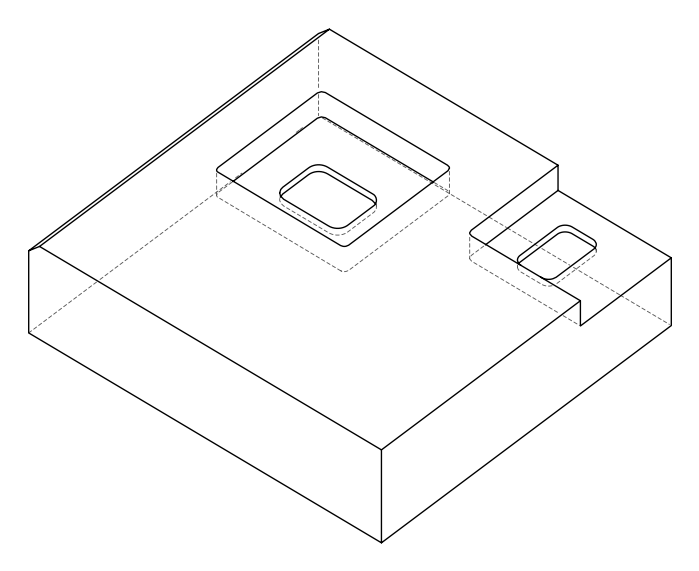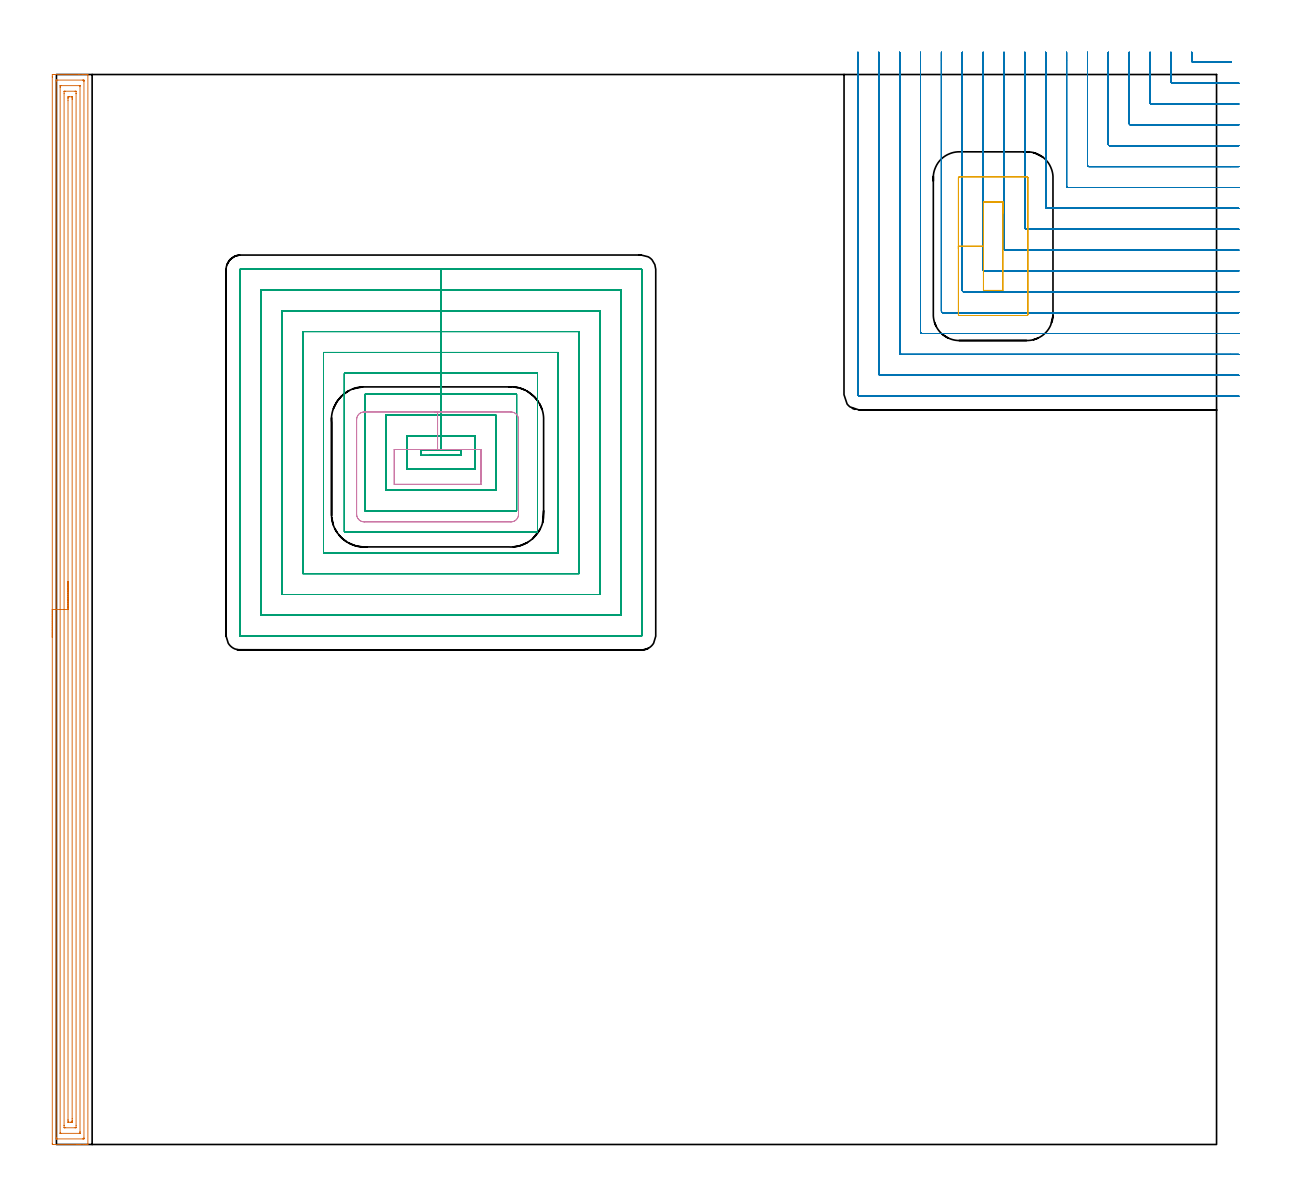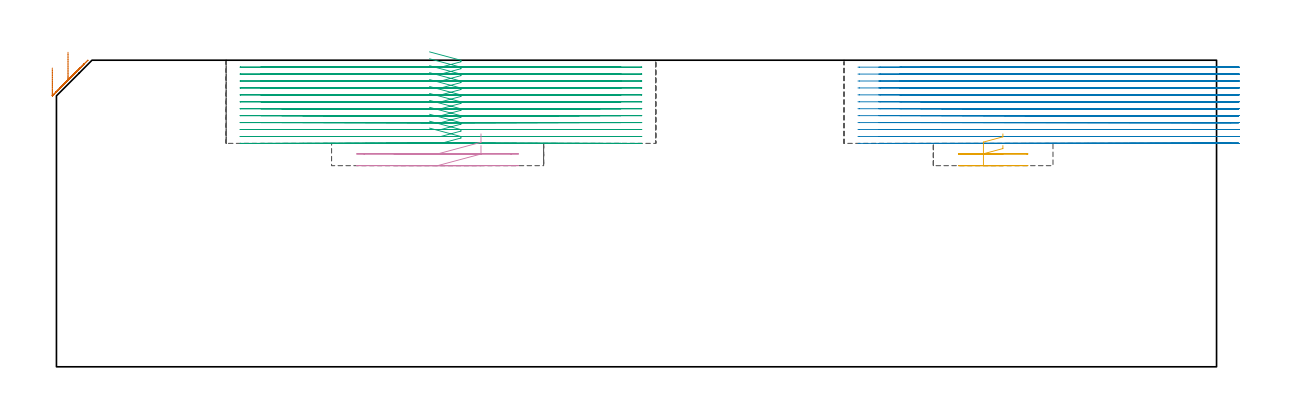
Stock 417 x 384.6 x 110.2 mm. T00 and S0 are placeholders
(PLAN: 5 operations, 2 tool changes, 152 min)
(1 AREA_MILL | FG_CHAMFER_SURFACE | UGT0205_001 | 15.63 min | 31495 mm3)
(2 MILL_CORNER_NOTCH_RECTANGULAR | CORNER_NOTCH_RECTANGULAR | NXT0201_013 | Follow Part, ap 2.5, ae 75% | 62.76 min | 482683 mm3)
(3 MILL_RECTANGULAR_POCKET | POCKET_RECTANGULAR_STRAIGHT | NXT0201_013 | Follow Part, ap 2.5, ae 75% | 71.02 min | 654978 mm3)
(4 MILL_RECTANGULAR_POCKET_1 | POCKET_RECTANGULAR_STRAIGHT_1 | UGT0201_100 | Follow Part, ap 4.5, ae 75% | 1.4 min | 34099 mm3)
(5 MILL_RECTANGULAR_POCKET_2 | POCKET_RECTANGULAR_STRAIGHT_2 | UGT0201_100 | Follow Part, ap 4.5, ae 75% | 1.18 min | 22684 mm3)
(TOOL UGT0205_001 | Chamfer Mill 20 x 3 x 45 deg. | D20 FL50 Z2)
(TOOL NXT0201_013 | ENDMILL 10mm | D10 FL30 Z4)
(TOOL UGT0201_100 | End Mill 18 mm | D18 FL22 Z2)
(OP 1 AREA_MILL)
G17 G21 G94 G90
T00 M6
G54
G17 G0 G90 X-1.5 Y182.3 S1061 M3
G43 Z120.2 H0
Z107.4
G94 G1 Y182.338 Z106.528 F250.
Y182.452 Z105.663
Y182.641 Z104.812
Y182.903 Z103.98
Y183.237 Z103.174
Y183.64 Z102.4
Y184.108 Z101.664
Y184.639 Z100.972
Y185.229 Z100.329
Y185.872 Z99.74
Y186.564 Z99.208
Y187.3 Z98.74
Y188.074 Z98.337
Y188.88 Z98.003
Y189.712 Z97.741
Y190.563 Z97.552
Y191.428 Z97.438
Y192.3 Z97.4
Y383.687
X-1.499 Y383.978 Z97.401
X-1.494 Y384.574 Z97.404
X-1.492 Y384.593 Z97.406
X-0.899 Y384.6 Z97.998
X8.022 Z106.917
X9.458 Z108.354
X9.807 Z108.702
X10.505 Z109.404
X10.83 Z109.729
X11.242 Y384.593 Z110.133
X11.297 Y384.59 Z110.188
X11.3 Y384.425 Z110.2
Y0.175
X11.297 Y0.01 Z110.188
X11.242 Y0.007 Z110.133
X10.83 Y0. Z109.729
X10.504 Z109.404
X9.807 Z108.702
X8.566 Z107.463
X8.022 Z106.917
X7.402 Z106.297
X-1.171 Z97.727
X-1.492 Y0.01 Z97.406
X-1.499 Y0.329 Z97.399
Y0.343
X-1.5 Y192.3 Z97.4
X-0.086 Z98.814
Y382.27
X-0.085 Y382.349 Z98.815
X-0.08 Y382.507 Z98.82
X-0.076 Y382.591 Z98.824
X-0.057 Y382.594 Z98.843
X-0.007 Y382.597 Z98.893
X0.477 Y382.6 Z99.377
X9.399 Z108.299
X9.807 Y382.597 Z108.707
X9.864 Y382.594 Z108.764
X9.876 Y382.591 Z108.776
X9.88 Y382.533 Z108.78
X9.884 Y382.428 Z108.784
X9.885 Y382.27 Z108.785
X9.886 Y382.191 Z108.786
Y2.33
X9.885 Y2.251 Z108.785
X9.88 Y2.093 Z108.78
X9.876 Y2.009 Z108.776
X9.857 Y2.006 Z108.757
X9.807 Y2.003 Z108.707
X9.322 Y2. Z108.222
X0.401 Z99.301
X-0.007 Y2.003 Z98.893
X-0.064 Y2.006 Z98.836
X-0.076 Y2.009 Z98.824
X-0.08 Y2.066 Z98.82
X-0.084 Y2.171 Z98.816
X-0.086 Y2.488 Z98.814
Y192.3
X1.328 Z100.228
X1.329 Y379.96 Z100.229
Y380.404
X1.331 Y380.516 Z100.231
X1.334 Y380.571 Z100.234
X1.336 Y380.59 Z100.236
X1.386 Y380.593 Z100.286
X1.583 Y380.599 Z100.483
X8.218 Z107.118
X8.349 Y380.596 Z107.249
X8.452 Y380.59 Z107.352
X8.466 Y380.585 Z107.366
X8.468 Y380.578 Z107.368
X8.47 Y380.554 Z107.37
X8.471 Y380.404 Z107.371
Y4.64
X8.47 Y4.196 Z107.37
X8.469 Y4.084 Z107.369
X8.466 Y4.029 Z107.366
X8.464 Y4.01 Z107.364
X8.413 Y4.007 Z107.313
X8.217 Y4.001 Z107.117
X1.582 Z100.482
X1.451 Y4.004 Z100.351
X1.348 Y4.01 Z100.248
X1.334 Y4.014 Z100.234
X1.332 Y4.021 Z100.232
X1.33 Y4.046 Z100.23
X1.329 Y4.196 Z100.229
X1.328 Y192.3 Z100.228
X2.743 Z101.643
Y377.723
X2.747 Y378.539 Z101.647
X2.75 Y378.589 Z101.65
X2.796 Y378.593 Z101.696
X2.905 Y378.597 Z101.805
X3.124 Y378.599 Z102.024
X6.683 Z105.583
X6.897 Y378.597 Z105.797
X7.004 Y378.593 Z105.904
X7.05 Y378.59 Z105.95
X7.052 Y378.552 Z105.952
X7.057 Y377.797 Z105.957
Y377.723
Y6.877
X7.053 Y6.061 Z105.953
X7.05 Y6.011 Z105.95
X7.004 Y6.007 Z105.904
X6.895 Y6.003 Z105.795
X6.676 Y6.001 Z105.576
X3.117 Z102.017
X2.903 Y6.003 Z101.803
X2.796 Y6.007 Z101.696
X2.75 Y6.01 Z101.65
X2.748 Y6.048 Z101.648
X2.743 Y6.803 Z101.643
Y6.877
Y192.3
X4.157 Z103.057
Y375.34
X4.158 Y375.936 Z103.058
X4.16 Y376.231 Z103.06
X4.164 Y376.53 Z103.064
X4.17 Y376.591 Z103.07
X4.206 Y376.593 Z103.106
X4.288 Y376.597 Z103.188
X4.454 Y376.599 Z103.354
X4.683 Y376.6 Z103.583
X5.346 Y376.598 Z104.246
X5.579 Y376.596 Z104.479
X5.629 Y376.59 Z104.529
X5.636 Y376.576 Z104.536
X5.639 Y376.536 Z104.539
X5.642 Y375.936 Z104.542
X5.643 Y375.639 Z104.543
Y9.26
X5.642 Y8.664 Z104.542
X5.64 Y8.369 Z104.54
X5.636 Y8.07 Z104.536
X5.63 Y8.009 Z104.53
X5.594 Y8.007 Z104.494
X5.512 Y8.003 Z104.412
X5.346 Y8.001 Z104.246
X5.117 Y8. Z104.017
X4.454 Y8.002 Z103.354
X4.221 Y8.004 Z103.121
X4.171 Y8.01 Z103.071
X4.164 Y8.024 Z103.064
X4.161 Y8.064 Z103.061
X4.158 Y8.664 Z103.058
X4.157 Y8.961 Z103.057
Y192.3
Y193.171 Z103.095
Y194.036 Z103.209
Y194.888 Z103.398
Y195.72 Z103.66
Y196.526 Z103.994
Y197.3 Z104.397
Y198.036 Z104.865
Y198.728 Z105.396
Y199.371 Z105.986
Y199.96 Z106.629
Y200.491 Z107.321
Y200.96 Z108.057
Y201.363 Z108.831
Y201.697 Z109.637
Y201.959 Z110.469
Y202.148 Z111.32
Y202.262 Z112.185
Y202.3 Z113.057
G0 Z120.2
M5
M2
(OP 2 MILL_CORNER_NOTCH_RECTANGULAR)
G17 G21 G94 G90
T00 M6
G54
G17 G0 G90 X408.1 Y392.6 S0 M3
G43 Z120.2 H0
Z107.708
G94 G1 Y389.6 F250.
Y389.492 F500.
G3 X408.592 Y389. R0.5
G1 X419.375
X422.375 F250.
G0 Z120.2
X400.6 Y392.6
Z107.708
G1 Y389.6
Y381.993 F500.
G3 X401.093 Y381.5 R0.5
G1 X422.
X425. F250.
G0 Z120.2
X393.1 Y392.6
Z107.708
G1 Y389.6
Y374.493 F500.
G3 X393.593 Y374. R0.5
G1 X422.
X425. F250.
G0 Z120.2
X385.6 Y392.6
Z107.708
G1 Y389.6
Y366.993 F500.
G3 X386.093 Y366.5 R0.5
G1 X422.
X425. F250.
G0 Z120.2
X378.1 Y392.6
Z107.708
G1 Y389.6
Y359.494 F500.
G3 X378.594 Y359. R0.5
G1 X422.
X425. F250.
G0 Z120.2
X370.6 Y392.6
Z107.708
G1 Y389.6
Y351.994 F500.
G3 X371.094 Y351.5 R0.5
G1 X422.
X425. F250.
G0 Z120.2
X363.1 Y392.6
Z107.708
G1 Y389.6
Y344.494 F500.
G3 X363.594 Y344. R0.5
G1 X422.
X425. F250.
G0 Z120.2
X355.6 Y392.6
Z107.708
G1 Y389.6
Y336.995 F500.
G3 X356.095 Y336.5 R0.5
G1 X422.
X425. F250.
G0 Z120.2
X348.1 Y392.6
Z107.708
G1 Y389.6
Y329.495 F500.
G3 X348.595 Y329. R0.5
G1 X422.
X425. F250.
G0 Z120.2
X340.6 Y392.6
Z107.708
G1 Y389.6
Y321.995 F500.
G3 X341.095 Y321.5 R0.5
G1 X422.
X425. F250.
G0 Z120.2
X333.1 Y392.6
Z107.708
G1 Y389.6
Y314.495 F500.
G3 X333.595 Y314. R0.5
G1 X422.
X425. F250.
G0 Z120.2
X325.6 Y392.6
Z107.708
G1 Y389.6
Y306.996 F500.
G3 X326.096 Y306.5 R0.5
G1 X422.
X425. F250.
G0 Z120.2
X318.1 Y392.6
Z107.708
G1 Y389.6
Y299.496 F500.
G3 X318.596 Y299. R0.5
G1 X422.
X425. F250.
G0 Z120.2
X310.6 Y392.6
Z107.708
G1 Y389.6
Y291.996 F500.
G3 X311.096 Y291.5 R0.5
G1 X422.
X425. F250.
G0 Z120.2
X303.1 Y392.6
Z107.708
G1 Y389.6
Y284.496 F500.
G3 X303.596 Y284. R0.5
G1 X422.
X425. F250.
G0 Z120.2
X295.6 Y392.6
Z107.708
G1 Y389.6
Y276.997 F500.
G3 X296.097 Y276.5 R0.5
G1 X422.
X425. F250.
G0 Z120.2
X288.1 Y392.6
Z107.708
G1 Y389.6
Y269.5 F500.
G3 X288.6 Y269. R0.5
G1 X422.
X425. F250.
G0 Z120.2
X408.1 Y392.6
Z105.217
G1 Y389.6
Y389.492 F500.
G3 X408.592 Y389. R0.5
G1 X419.375
X422.375 F250.
G0 Z120.2
X400.6 Y392.6
Z105.217
G1 Y389.6
Y381.993 F500.
G3 X401.093 Y381.5 R0.5
G1 X422.
X425. F250.
G0 Z120.2
X393.1 Y392.6
Z105.217
G1 Y389.6
Y374.493 F500.
G3 X393.593 Y374. R0.5
G1 X422.
X425. F250.
G0 Z120.2
X385.6 Y392.6
Z105.217
G1 Y389.6
Y366.993 F500.
G3 X386.093 Y366.5 R0.5
G1 X422.
X425. F250.
G0 Z120.2
X378.1 Y392.6
Z105.217
G1 Y389.6
Y359.494 F500.
G3 X378.594 Y359. R0.5
G1 X422.
X425. F250.
G0 Z120.2
X370.6 Y392.6
Z105.217
G1 Y389.6
Y351.994 F500.
G3 X371.094 Y351.5 R0.5
G1 X422.
X425. F250.
G0 Z120.2
X363.1 Y392.6
Z105.217
G1 Y389.6
Y344.494 F500.
G3 X363.594 Y344. R0.5
G1 X422.
X425. F250.
G0 Z120.2
X355.6 Y392.6
Z105.217
G1 Y389.6
Y336.995 F500.
G3 X356.095 Y336.5 R0.5
G1 X422.
X425. F250.
G0 Z120.2
X348.1 Y392.6
Z105.217
G1 Y389.6
Y329.495 F500.
G3 X348.595 Y329. R0.5
G1 X422.
X425. F250.
G0 Z120.2
X340.6 Y392.6
Z105.217
G1 Y389.6
Y321.995 F500.
G3 X341.095 Y321.5 R0.5
G1 X422.
X425. F250.
G0 Z120.2
X333.1 Y392.6
Z105.217
G1 Y389.6
Y314.495 F500.
G3 X333.595 Y314. R0.5
G1 X422.
X425. F250.
G0 Z120.2
X325.6 Y392.6
Z105.217
G1 Y389.6
Y306.996 F500.
G3 X326.096 Y306.5 R0.5
G1 X422.
X425. F250.
G0 Z120.2
X318.1 Y392.6
Z105.217
G1 Y389.6
Y299.496 F500.
G3 X318.596 Y299. R0.5
G1 X422.
X425. F250.
G0 Z120.2
X310.6 Y392.6
Z105.217
G1 Y389.6
Y291.996 F500.
G3 X311.096 Y291.5 R0.5
G1 X422.
X425. F250.
G0 Z120.2
X303.1 Y392.6
Z105.217
G1 Y389.6
Y284.496 F500.
G3 X303.596 Y284. R0.5
G1 X422.
X425. F250.
G0 Z120.2
X295.6 Y392.6
Z105.217
G1 Y389.6
Y276.997 F500.
G3 X296.097 Y276.5 R0.5
G1 X422.
X425. F250.
G0 Z120.2
X288.1 Y392.6
Z105.217
G1 Y389.6
Y269.5 F500.
G3 X288.6 Y269. R0.5
G1 X422.
X425. F250.
G0 Z120.2
X408.1 Y392.6
Z102.725
G1 Y389.6
Y389.492 F500.
G3 X408.592 Y389. R0.5
G1 X419.375
X422.375 F250.
G0 Z120.2
X400.6 Y392.6
Z102.725
G1 Y389.6
Y381.993 F500.
G3 X401.093 Y381.5 R0.5
G1 X422.
X425. F250.
G0 Z120.2
X393.1 Y392.6
Z102.725
G1 Y389.6
Y374.493 F500.
G3 X393.593 Y374. R0.5
G1 X422.
X425. F250.
G0 Z120.2
X385.6 Y392.6
Z102.725
G1 Y389.6
Y366.993 F500.
G3 X386.093 Y366.5 R0.5
G1 X422.
X425. F250.
G0 Z120.2
X378.1 Y392.6
Z102.725
G1 Y389.6
Y359.494 F500.
G3 X378.594 Y359. R0.5
G1 X422.
X425. F250.
G0 Z120.2
X370.6 Y392.6
Z102.725
G1 Y389.6
Y351.994 F500.
G3 X371.094 Y351.5 R0.5
G1 X422.
X425. F250.
G0 Z120.2
X363.1 Y392.6
Z102.725
G1 Y389.6
Y344.494 F500.
G3 X363.594 Y344. R0.5
G1 X422.
X425. F250.
G0 Z120.2
X355.6 Y392.6
Z102.725
G1 Y389.6
Y336.995 F500.
G3 X356.095 Y336.5 R0.5
G1 X422.
X425. F250.
G0 Z120.2
X348.1 Y392.6
Z102.725
G1 Y389.6
Y329.495 F500.
G3 X348.595 Y329. R0.5
G1 X422.
X425. F250.
G0 Z120.2
X340.6 Y392.6
Z102.725
G1 Y389.6
Y321.995 F500.
G3 X341.095 Y321.5 R0.5
G1 X422.
X425. F250.
G0 Z120.2
X333.1 Y392.6
Z102.725
G1 Y389.6
Y314.495 F500.
G3 X333.595 Y314. R0.5
G1 X422.
X425. F250.
G0 Z120.2
X325.6 Y392.6
Z102.725
G1 Y389.6
Y306.996 F500.
G3 X326.096 Y306.5 R0.5
G1 X422.
X425. F250.
G0 Z120.2
X318.1 Y392.6
Z102.725
G1 Y389.6
Y299.496 F500.
G3 X318.596 Y299. R0.5
G1 X422.
X425. F250.
G0 Z120.2
X310.6 Y392.6
Z102.725
G1 Y389.6
Y291.996 F500.
G3 X311.096 Y291.5 R0.5
G1 X422.
X425. F250.
G0 Z120.2
X303.1 Y392.6
Z102.725
G1 Y389.6
Y284.496 F500.
G3 X303.596 Y284. R0.5
G1 X422.
X425. F250.
G0 Z120.2
X295.6 Y392.6
Z102.725
G1 Y389.6
Y276.997 F500.
G3 X296.097 Y276.5 R0.5
G1 X422.
X425. F250.
G0 Z120.2
X288.1 Y392.6
Z102.725
G1 Y389.6
Y269.5 F500.
G3 X288.6 Y269. R0.5
G1 X422.
X425. F250.
G0 Z120.2
X408.1 Y392.6
Z100.233
G1 Y389.6
Y389.492 F500.
G3 X408.592 Y389. R0.5
G1 X419.375
X422.375 F250.
G0 Z120.2
X400.6 Y392.6
Z100.233
G1 Y389.6
Y381.993 F500.
G3 X401.093 Y381.5 R0.5
G1 X422.
X425. F250.
G0 Z120.2
X393.1 Y392.6
Z100.233
G1 Y389.6
Y374.493 F500.
G3 X393.593 Y374. R0.5
G1 X422.
X425. F250.
G0 Z120.2
X385.6 Y392.6
Z100.233
G1 Y389.6
Y366.993 F500.
G3 X386.093 Y366.5 R0.5
G1 X422.
X425. F250.
G0 Z120.2
X378.1 Y392.6
Z100.233
G1 Y389.6
Y359.494 F500.
G3 X378.594 Y359. R0.5
G1 X422.
X425. F250.
G0 Z120.2
X370.6 Y392.6
Z100.233
G1 Y389.6
Y351.994 F500.
G3 X371.094 Y351.5 R0.5
G1 X422.
X425. F250.
G0 Z120.2
X363.1 Y392.6
Z100.233
G1 Y389.6
Y344.494 F500.
G3 X363.594 Y344. R0.5
G1 X422.
X425. F250.
G0 Z120.2
X355.6 Y392.6
Z100.233
G1 Y389.6
Y336.995 F500.
G3 X356.095 Y336.5 R0.5
G1 X422.
X425. F250.
G0 Z120.2
X348.1 Y392.6
Z100.233
G1 Y389.6
Y329.495 F500.
G3 X348.595 Y329. R0.5
G1 X422.
X425. F250.
G0 Z120.2
X340.6 Y392.6
Z100.233
G1 Y389.6
Y321.995 F500.
G3 X341.095 Y321.5 R0.5
G1 X422.
X425. F250.
G0 Z120.2
X333.1 Y392.6
Z100.233
G1 Y389.6
Y314.495 F500.
G3 X333.595 Y314. R0.5
G1 X422.
X425. F250.
G0 Z120.2
X325.6 Y392.6
Z100.233
G1 Y389.6
Y306.996 F500.
G3 X326.096 Y306.5 R0.5
G1 X422.
X425. F250.
G0 Z120.2
X318.1 Y392.6
Z100.233
G1 Y389.6
Y299.496 F500.
G3 X318.596 Y299. R0.5
G1 X422.
X425. F250.
G0 Z120.2
X310.6 Y392.6
Z100.233
G1 Y389.6
Y291.996 F500.
G3 X311.096 Y291.5 R0.5
G1 X422.
X425. F250.
G0 Z120.2
X303.1 Y392.6
Z100.233
G1 Y389.6
Y284.496 F500.
G3 X303.596 Y284. R0.5
G1 X422.
X425. F250.
G0 Z120.2
X295.6 Y392.6
Z100.233
G1 Y389.6
Y276.997 F500.
G3 X296.097 Y276.5 R0.5
G1 X422.
X425. F250.
G0 Z120.2
X288.1 Y392.6
Z100.233
G1 Y389.6
Y269.5 F500.
G3 X288.6 Y269. R0.5
G1 X422.
X425. F250.
G0 Z120.2
X408.1 Y392.6
Z97.742
G1 Y389.6
Y389.492 F500.
G3 X408.592 Y389. R0.5
G1 X419.375
X422.375 F250.
G0 Z120.2
X400.6 Y392.6
Z97.742
G1 Y389.6
Y381.993 F500.
G3 X401.093 Y381.5 R0.5
G1 X422.
X425. F250.
G0 Z120.2
X393.1 Y392.6
Z97.742
G1 Y389.6
Y374.493 F500.
G3 X393.593 Y374. R0.5
G1 X422.
X425. F250.
G0 Z120.2
X385.6 Y392.6
Z97.742
G1 Y389.6
Y366.993 F500.
G3 X386.093 Y366.5 R0.5
G1 X422.
X425. F250.
G0 Z120.2
X378.1 Y392.6
Z97.742
G1 Y389.6
Y359.494 F500.
G3 X378.594 Y359. R0.5
G1 X422.
X425. F250.
G0 Z120.2
X370.6 Y392.6
Z97.742
G1 Y389.6
Y351.994 F500.
G3 X371.094 Y351.5 R0.5
G1 X422.
X425. F250.
G0 Z120.2
X363.1 Y392.6
Z97.742
G1 Y389.6
Y344.494 F500.
G3 X363.594 Y344. R0.5
G1 X422.
X425. F250.
G0 Z120.2
X355.6 Y392.6
Z97.742
G1 Y389.6
Y336.995 F500.
G3 X356.095 Y336.5 R0.5
G1 X422.
X425. F250.
G0 Z120.2
X348.1 Y392.6
Z97.742
G1 Y389.6
Y329.495 F500.
G3 X348.595 Y329. R0.5
G1 X422.
X425. F250.
G0 Z120.2
X340.6 Y392.6
Z97.742
G1 Y389.6
Y321.995 F500.
G3 X341.095 Y321.5 R0.5
G1 X422.
X425. F250.
G0 Z120.2
X333.1 Y392.6
Z97.742
G1 Y389.6
Y314.495 F500.
G3 X333.595 Y314. R0.5
G1 X422.
X425. F250.
G0 Z120.2
X325.6 Y392.6
Z97.742
G1 Y389.6
Y306.996 F500.
G3 X326.096 Y306.5 R0.5
G1 X422.
X425. F250.
G0 Z120.2
X318.1 Y392.6
Z97.742
G1 Y389.6
Y299.496 F500.
G3 X318.596 Y299. R0.5
G1 X422.
X425. F250.
G0 Z120.2
X310.6 Y392.6
Z97.742
G1 Y389.6
Y291.996 F500.
G3 X311.096 Y291.5 R0.5
G1 X422.
X425. F250.
G0 Z120.2
X303.1 Y392.6
Z97.742
G1 Y389.6
Y284.496 F500.
G3 X303.596 Y284. R0.5
G1 X422.
X425. F250.
G0 Z120.2
X295.6 Y392.6
Z97.742
G1 Y389.6
Y276.997 F500.
G3 X296.097 Y276.5 R0.5
G1 X422.
X425. F250.
G0 Z120.2
X288.1 Y392.6
Z97.742
G1 Y389.6
Y269.5 F500.
G3 X288.6 Y269. R0.5
G1 X422.
X425. F250.
G0 Z120.2
X408.1 Y392.6
Z95.25
G1 Y389.6
Y389.492 F500.
G3 X408.592 Y389. R0.5
G1 X419.375
X422.375 F250.
G0 Z120.2
X400.6 Y392.6
Z95.25
G1 Y389.6
Y381.993 F500.
G3 X401.093 Y381.5 R0.5
G1 X422.
X425. F250.
G0 Z120.2
X393.1 Y392.6
Z95.25
G1 Y389.6
Y374.493 F500.
G3 X393.593 Y374. R0.5
G1 X422.
X425. F250.
G0 Z120.2
X385.6 Y392.6
Z95.25
G1 Y389.6
Y366.993 F500.
G3 X386.093 Y366.5 R0.5
G1 X422.
X425. F250.
G0 Z120.2
X378.1 Y392.6
Z95.25
G1 Y389.6
Y359.494 F500.
G3 X378.594 Y359. R0.5
G1 X422.
X425. F250.
G0 Z120.2
X370.6 Y392.6
Z95.25
G1 Y389.6
Y351.994 F500.
G3 X371.094 Y351.5 R0.5
G1 X422.
X425. F250.
G0 Z120.2
X363.1 Y392.6
Z95.25
G1 Y389.6
Y344.494 F500.
G3 X363.594 Y344. R0.5
G1 X422.
X425. F250.
G0 Z120.2
X355.6 Y392.6
Z95.25
G1 Y389.6
Y336.995 F500.
G3 X356.095 Y336.5 R0.5
G1 X422.
X425. F250.
G0 Z120.2
X348.1 Y392.6
Z95.25
G1 Y389.6
Y329.495 F500.
G3 X348.595 Y329. R0.5
G1 X422.
X425. F250.
G0 Z120.2
X340.6 Y392.6
Z95.25
G1 Y389.6
Y321.995 F500.
G3 X341.095 Y321.5 R0.5
G1 X422.
X425. F250.
G0 Z120.2
X333.1 Y392.6
Z95.25
G1 Y389.6
Y314.495 F500.
G3 X333.595 Y314. R0.5
G1 X422.
X425. F250.
G0 Z120.2
X325.6 Y392.6
Z95.25
G1 Y389.6
Y306.996 F500.
G3 X326.096 Y306.5 R0.5
G1 X422.
X425. F250.
G0 Z120.2
X318.1 Y392.6
Z95.25
G1 Y389.6
Y299.496 F500.
G3 X318.596 Y299. R0.5
G1 X422.
X425. F250.
G0 Z120.2
X310.6 Y392.6
Z95.25
G1 Y389.6
Y291.996 F500.
G3 X311.096 Y291.5 R0.5
G1 X422.
X425. F250.
G0 Z120.2
X303.1 Y392.6
Z95.25
G1 Y389.6
Y284.496 F500.
G3 X303.596 Y284. R0.5
G1 X422.
X425. F250.
G0 Z120.2
X295.6 Y392.6
Z95.25
G1 Y389.6
Y276.997 F500.
G3 X296.097 Y276.5 R0.5
G1 X422.
X425. F250.
G0 Z120.2
X288.1 Y392.6
Z95.25
G1 Y389.6
Y269.5 F500.
G3 X288.6 Y269. R0.5
G1 X422.
X425. F250.
G0 Z120.2
X408.1 Y392.6
Z92.758
G1 Y389.6
Y389.492 F500.
G3 X408.592 Y389. R0.5
G1 X419.375
X422.375 F250.
G0 Z120.2
X400.6 Y392.6
Z92.758
G1 Y389.6
Y381.993 F500.
G3 X401.093 Y381.5 R0.5
G1 X422.
X425. F250.
G0 Z120.2
X393.1 Y392.6
Z92.758
G1 Y389.6
Y374.493 F500.
G3 X393.593 Y374. R0.5
G1 X422.
X425. F250.
G0 Z120.2
X385.6 Y392.6
Z92.758
G1 Y389.6
Y366.993 F500.
G3 X386.093 Y366.5 R0.5
G1 X422.
X425. F250.
G0 Z120.2
X378.1 Y392.6
Z92.758
G1 Y389.6
Y359.494 F500.
G3 X378.594 Y359. R0.5
G1 X422.
X425. F250.
G0 Z120.2
X370.6 Y392.6
Z92.758
G1 Y389.6
Y351.994 F500.
G3 X371.094 Y351.5 R0.5
G1 X422.
X425. F250.
G0 Z120.2
X363.1 Y392.6
Z92.758
G1 Y389.6
Y344.494 F500.
G3 X363.594 Y344. R0.5
G1 X422.
X425. F250.
G0 Z120.2
X355.6 Y392.6
Z92.758
G1 Y389.6
Y336.995 F500.
G3 X356.095 Y336.5 R0.5
G1 X422.
X425. F250.
G0 Z120.2
X348.1 Y392.6
Z92.758
G1 Y389.6
Y329.495 F500.
G3 X348.595 Y329. R0.5
G1 X422.
X425. F250.
G0 Z120.2
X340.6 Y392.6
Z92.758
G1 Y389.6
Y321.995 F500.
G3 X341.095 Y321.5 R0.5
G1 X422.
X425. F250.
G0 Z120.2
X333.1 Y392.6
Z92.758
G1 Y389.6
Y314.495 F500.
G3 X333.595 Y314. R0.5
G1 X422.
X425. F250.
G0 Z120.2
X325.6 Y392.6
Z92.758
G1 Y389.6
Y306.996 F500.
G3 X326.096 Y306.5 R0.5
G1 X422.
X425. F250.
G0 Z120.2
X318.1 Y392.6
Z92.758
G1 Y389.6
Y299.496 F500.
G3 X318.596 Y299. R0.5
G1 X422.
X425. F250.
G0 Z120.2
X310.6 Y392.6
Z92.758
G1 Y389.6
Y291.996 F500.
G3 X311.096 Y291.5 R0.5
G1 X422.
X425. F250.
G0 Z120.2
X303.1 Y392.6
Z92.758
G1 Y389.6
Y284.496 F500.
G3 X303.596 Y284. R0.5
G1 X422.
X425. F250.
G0 Z120.2
X295.6 Y392.6
Z92.758
G1 Y389.6
Y276.997 F500.
G3 X296.097 Y276.5 R0.5
G1 X422.
X425. F250.
G0 Z120.2
X288.1 Y392.6
Z92.758
G1 Y389.6
Y269.5 F500.
G3 X288.6 Y269. R0.5
G1 X422.
X425. F250.
G0 Z120.2
X408.1 Y392.6
Z90.267
G1 Y389.6
Y389.492 F500.
G3 X408.592 Y389. R0.5
G1 X419.375
X422.375 F250.
G0 Z120.2
X400.6 Y392.6
Z90.267
G1 Y389.6
Y381.993 F500.
G3 X401.093 Y381.5 R0.5
G1 X422.
X425. F250.
G0 Z120.2
X393.1 Y392.6
Z90.267
G1 Y389.6
Y374.493 F500.
G3 X393.593 Y374. R0.5
G1 X422.
X425. F250.
G0 Z120.2
X385.6 Y392.6
Z90.267
G1 Y389.6
Y366.993 F500.
G3 X386.093 Y366.5 R0.5
G1 X422.
X425. F250.
G0 Z120.2
X378.1 Y392.6
Z90.267
G1 Y389.6
Y359.494 F500.
G3 X378.594 Y359. R0.5
G1 X422.
X425. F250.
G0 Z120.2
X370.6 Y392.6
Z90.267
G1 Y389.6
Y351.994 F500.
G3 X371.094 Y351.5 R0.5
G1 X422.
X425. F250.
G0 Z120.2
X363.1 Y392.6
Z90.267
G1 Y389.6
Y344.494 F500.
G3 X363.594 Y344. R0.5
G1 X422.
X425. F250.
G0 Z120.2
X355.6 Y392.6
Z90.267
G1 Y389.6
Y336.995 F500.
G3 X356.095 Y336.5 R0.5
G1 X422.
X425. F250.
G0 Z120.2
X348.1 Y392.6
Z90.267
G1 Y389.6
Y329.495 F500.
G3 X348.595 Y329. R0.5
G1 X422.
X425. F250.
G0 Z120.2
X340.6 Y392.6
Z90.267
G1 Y389.6
Y321.995 F500.
G3 X341.095 Y321.5 R0.5
G1 X422.
X425. F250.
G0 Z120.2
X333.1 Y392.6
Z90.267
G1 Y389.6
Y314.495 F500.
G3 X333.595 Y314. R0.5
G1 X422.
X425. F250.
G0 Z120.2
X325.6 Y392.6
Z90.267
G1 Y389.6
Y306.996 F500.
G3 X326.096 Y306.5 R0.5
G1 X422.
X425. F250.
G0 Z120.2
X318.1 Y392.6
Z90.267
G1 Y389.6
Y299.496 F500.
G3 X318.596 Y299. R0.5
G1 X422.
X425. F250.
G0 Z120.2
X310.6 Y392.6
Z90.267
G1 Y389.6
Y291.996 F500.
G3 X311.096 Y291.5 R0.5
G1 X422.
X425. F250.
G0 Z120.2
X303.1 Y392.6
Z90.267
G1 Y389.6
Y284.496 F500.
G3 X303.596 Y284. R0.5
G1 X422.
X425. F250.
G0 Z120.2
X295.6 Y392.6
Z90.267
G1 Y389.6
Y276.997 F500.
G3 X296.097 Y276.5 R0.5
G1 X422.
X425. F250.
G0 Z120.2
X288.1 Y392.6
Z90.267
G1 Y389.6
Y269.5 F500.
G3 X288.6 Y269. R0.5
G1 X422.
X425. F250.
G0 Z120.2
X408.1 Y392.6
Z87.775
G1 Y389.6
Y389.492 F500.
G3 X408.592 Y389. R0.5
G1 X419.375
X422.375 F250.
G0 Z120.2
X400.6 Y392.6
Z87.775
G1 Y389.6
Y381.993 F500.
G3 X401.093 Y381.5 R0.5
G1 X422.
X425. F250.
G0 Z120.2
X393.1 Y392.6
Z87.775
G1 Y389.6
Y374.493 F500.
G3 X393.593 Y374. R0.5
G1 X422.
X425. F250.
G0 Z120.2
X385.6 Y392.6
Z87.775
G1 Y389.6
Y366.993 F500.
G3 X386.093 Y366.5 R0.5
G1 X422.
X425. F250.
G0 Z120.2
X378.1 Y392.6
Z87.775
G1 Y389.6
Y359.494 F500.
G3 X378.594 Y359. R0.5
G1 X422.
X425. F250.
G0 Z120.2
X370.6 Y392.6
Z87.775
G1 Y389.6
Y351.994 F500.
G3 X371.094 Y351.5 R0.5
G1 X422.
X425. F250.
G0 Z120.2
X363.1 Y392.6
Z87.775
G1 Y389.6
Y344.494 F500.
G3 X363.594 Y344. R0.5
G1 X422.
X425. F250.
G0 Z120.2
X355.6 Y392.6
Z87.775
G1 Y389.6
Y336.995 F500.
G3 X356.095 Y336.5 R0.5
G1 X422.
X425. F250.
G0 Z120.2
X348.1 Y392.6
Z87.775
G1 Y389.6
Y329.495 F500.
G3 X348.595 Y329. R0.5
G1 X422.
X425. F250.
G0 Z120.2
X340.6 Y392.6
Z87.775
G1 Y389.6
Y321.995 F500.
G3 X341.095 Y321.5 R0.5
G1 X422.
X425. F250.
G0 Z120.2
X333.1 Y392.6
Z87.775
G1 Y389.6
Y314.495 F500.
G3 X333.595 Y314. R0.5
G1 X422.
X425. F250.
G0 Z120.2
X325.6 Y392.6
Z87.775
G1 Y389.6
Y306.996 F500.
G3 X326.096 Y306.5 R0.5
G1 X422.
X425. F250.
G0 Z120.2
X318.1 Y392.6
Z87.775
G1 Y389.6
Y299.496 F500.
G3 X318.596 Y299. R0.5
G1 X422.
X425. F250.
G0 Z120.2
X310.6 Y392.6
Z87.775
G1 Y389.6
Y291.996 F500.
G3 X311.096 Y291.5 R0.5
G1 X422.
X425. F250.
G0 Z120.2
X303.1 Y392.6
Z87.775
G1 Y389.6
Y284.496 F500.
G3 X303.596 Y284. R0.5
G1 X422.
X425. F250.
G0 Z120.2
X295.6 Y392.6
Z87.775
G1 Y389.6
Y276.997 F500.
G3 X296.097 Y276.5 R0.5
G1 X422.
X425. F250.
G0 Z120.2
X288.1 Y392.6
Z87.775
G1 Y389.6
Y269.5 F500.
G3 X288.6 Y269. R0.5
G1 X422.
X425. F250.
G0 Z120.2
X408.1 Y392.6
Z85.283
G1 Y389.6
Y389.492 F500.
G3 X408.592 Y389. R0.5
G1 X419.375
X422.375 F250.
G0 Z120.2
X400.6 Y392.6
Z85.283
G1 Y389.6
Y381.993 F500.
G3 X401.093 Y381.5 R0.5
G1 X422.
X425. F250.
G0 Z120.2
X393.1 Y392.6
Z85.283
G1 Y389.6
Y374.493 F500.
G3 X393.593 Y374. R0.5
G1 X422.
X425. F250.
G0 Z120.2
X385.6 Y392.6
Z85.283
G1 Y389.6
Y366.993 F500.
G3 X386.093 Y366.5 R0.5
G1 X422.
X425. F250.
G0 Z120.2
X378.1 Y392.6
Z85.283
G1 Y389.6
Y359.494 F500.
G3 X378.594 Y359. R0.5
G1 X422.
X425. F250.
G0 Z120.2
X370.6 Y392.6
Z85.283
G1 Y389.6
Y351.994 F500.
G3 X371.094 Y351.5 R0.5
G1 X422.
X425. F250.
G0 Z120.2
X363.1 Y392.6
Z85.283
G1 Y389.6
Y344.494 F500.
G3 X363.594 Y344. R0.5
G1 X422.
X425. F250.
G0 Z120.2
X355.6 Y392.6
Z85.283
G1 Y389.6
Y336.995 F500.
G3 X356.095 Y336.5 R0.5
G1 X422.
X425. F250.
G0 Z120.2
X348.1 Y392.6
Z85.283
G1 Y389.6
Y329.495 F500.
G3 X348.595 Y329. R0.5
G1 X422.
X425. F250.
G0 Z120.2
X340.6 Y392.6
Z85.283
G1 Y389.6
Y321.995 F500.
G3 X341.095 Y321.5 R0.5
G1 X422.
X425. F250.
G0 Z120.2
X333.1 Y392.6
Z85.283
G1 Y389.6
Y314.495 F500.
G3 X333.595 Y314. R0.5
G1 X422.
X425. F250.
G0 Z120.2
X325.6 Y392.6
Z85.283
G1 Y389.6
Y306.996 F500.
G3 X326.096 Y306.5 R0.5
G1 X422.
X425. F250.
G0 Z120.2
X318.1 Y392.6
Z85.283
G1 Y389.6
Y299.496 F500.
G3 X318.596 Y299. R0.5
G1 X422.
X425. F250.
G0 Z120.2
X310.6 Y392.6
Z85.283
G1 Y389.6
Y291.996 F500.
G3 X311.096 Y291.5 R0.5
G1 X422.
X425. F250.
G0 Z120.2
X303.1 Y392.6
Z85.283
G1 Y389.6
Y284.496 F500.
G3 X303.596 Y284. R0.5
G1 X422.
X425. F250.
G0 Z120.2
X295.6 Y392.6
Z85.283
G1 Y389.6
Y276.997 F500.
G3 X296.097 Y276.5 R0.5
G1 X422.
X425. F250.
G0 Z120.2
X288.1 Y392.6
Z85.283
G1 Y389.6
Y269.5 F500.
G3 X288.6 Y269. R0.5
G1 X422.
X425. F250.
G0 Z120.2
X408.1 Y392.6
Z82.792
G1 Y389.6
Y389.492 F500.
G3 X408.592 Y389. R0.5
G1 X419.375
X422.375 F250.
G0 Z120.2
X400.6 Y392.6
Z82.792
G1 Y389.6
Y381.993 F500.
G3 X401.093 Y381.5 R0.5
G1 X422.
X425. F250.
G0 Z120.2
X393.1 Y392.6
Z82.792
G1 Y389.6
Y374.493 F500.
G3 X393.593 Y374. R0.5
G1 X422.
X425. F250.
G0 Z120.2
X385.6 Y392.6
Z82.792
G1 Y389.6
Y366.993 F500.
G3 X386.093 Y366.5 R0.5
G1 X422.
X425. F250.
G0 Z120.2
X378.1 Y392.6
Z82.792
G1 Y389.6
Y359.494 F500.
G3 X378.594 Y359. R0.5
G1 X422.
X425. F250.
G0 Z120.2
X370.6 Y392.6
Z82.792
G1 Y389.6
Y351.994 F500.
G3 X371.094 Y351.5 R0.5
G1 X422.
X425. F250.
G0 Z120.2
X363.1 Y392.6
Z82.792
G1 Y389.6
Y344.494 F500.
G3 X363.594 Y344. R0.5
G1 X422.
X425. F250.
G0 Z120.2
X355.6 Y392.6
Z82.792
G1 Y389.6
Y336.995 F500.
G3 X356.095 Y336.5 R0.5
G1 X422.
X425. F250.
G0 Z120.2
X348.1 Y392.6
Z82.792
G1 Y389.6
Y329.495 F500.
G3 X348.595 Y329. R0.5
G1 X422.
X425. F250.
G0 Z120.2
X340.6 Y392.6
Z82.792
G1 Y389.6
Y321.995 F500.
G3 X341.095 Y321.5 R0.5
G1 X422.
X425. F250.
G0 Z120.2
X333.1 Y392.6
Z82.792
G1 Y389.6
Y314.495 F500.
G3 X333.595 Y314. R0.5
G1 X422.
X425. F250.
G0 Z120.2
X325.6 Y392.6
Z82.792
G1 Y389.6
Y306.996 F500.
G3 X326.096 Y306.5 R0.5
G1 X422.
X425. F250.
G0 Z120.2
X318.1 Y392.6
Z82.792
G1 Y389.6
Y299.496 F500.
G3 X318.596 Y299. R0.5
G1 X422.
X425. F250.
G0 Z120.2
X310.6 Y392.6
Z82.792
G1 Y389.6
Y291.996 F500.
G3 X311.096 Y291.5 R0.5
G1 X422.
X425. F250.
G0 Z120.2
X303.1 Y392.6
Z82.792
G1 Y389.6
Y284.496 F500.
G3 X303.596 Y284. R0.5
G1 X422.
X425. F250.
G0 Z120.2
X295.6 Y392.6
Z82.792
G1 Y389.6
Y276.997 F500.
G3 X296.097 Y276.5 R0.5
G1 X422.
X425. F250.
G0 Z120.2
X288.1 Y392.6
Z82.792
G1 Y389.6
Y269.5 F500.
G3 X288.6 Y269. R0.5
G1 X422.
X425. F250.
G0 Z120.2
X408.1 Y392.6
Z80.3
G1 Y389.6
Y389.492 F500.
G3 X408.592 Y389. R0.5
G1 X419.375
X422.375 F250.
G0 Z120.2
X400.6 Y392.6
Z80.3
G1 Y389.6
Y381.993 F500.
G3 X401.093 Y381.5 R0.5
G1 X422.
X425. F250.
G0 Z120.2
X393.1 Y392.6
Z80.3
G1 Y389.6
Y374.493 F500.
G3 X393.593 Y374. R0.5
G1 X422.
X425. F250.
G0 Z120.2
X385.6 Y392.6
Z80.3
G1 Y389.6
Y366.993 F500.
G3 X386.093 Y366.5 R0.5
G1 X422.
X425. F250.
G0 Z120.2
X378.1 Y392.6
Z80.3
G1 Y389.6
Y359.494 F500.
G3 X378.594 Y359. R0.5
G1 X422.
X425. F250.
G0 Z120.2
X370.6 Y392.6
Z80.3
G1 Y389.6
Y351.994 F500.
G3 X371.094 Y351.5 R0.5
G1 X422.
X425. F250.
G0 Z120.2
X363.1 Y392.6
Z80.3
G1 Y389.6
Y344.494 F500.
G3 X363.594 Y344. R0.5
G1 X422.
X425. F250.
G0 Z120.2
X355.6 Y392.6
Z80.3
G1 Y389.6
Y336.995 F500.
G3 X356.095 Y336.5 R0.5
G1 X422.
X425. F250.
G0 Z120.2
X348.1 Y392.6
Z80.3
G1 Y389.6
Y329.495 F500.
G3 X348.595 Y329. R0.5
G1 X422.
X425. F250.
G0 Z120.2
X340.6 Y392.6
Z80.3
G1 Y389.6
Y321.995 F500.
G3 X341.095 Y321.5 R0.5
G1 X422.
X425. F250.
G0 Z120.2
X333.1 Y392.6
Z80.3
G1 Y389.6
Y314.495 F500.
G3 X333.595 Y314. R0.5
G1 X422.
X425. F250.
G0 Z120.2
X325.6 Y392.6
Z80.3
G1 Y389.6
Y306.996 F500.
G3 X326.096 Y306.5 R0.5
G1 X422.
X425. F250.
G0 Z120.2
X318.1 Y392.6
Z80.3
G1 Y389.6
Y299.496 F500.
G3 X318.596 Y299. R0.5
G1 X422.
X425. F250.
G0 Z120.2
X310.6 Y392.6
Z80.3
G1 Y389.6
Y291.996 F500.
G3 X311.096 Y291.5 R0.5
G1 X422.
X425. F250.
G0 Z120.2
X303.1 Y392.6
Z80.3
G1 Y389.6
Y284.496 F500.
G3 X303.596 Y284. R0.5
G1 X422.
X425. F250.
G0 Z120.2
X295.6 Y392.6
Z80.3
G1 Y389.6
Y276.997 F500.
G3 X296.097 Y276.5 R0.5
G1 X422.
X425. F250.
G0 Z120.2
X288.1 Y392.6
Z80.3
G1 Y389.6
Y269.5 F500.
G3 X288.6 Y269. R0.5
G1 X422.
X425. F250.
G0 Z120.2
M5
M2
(OP 3 MILL_RECTANGULAR_POCKET)
G17 G21 G94 G90
T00 M6
G54
G17 G0 G90 X134.105 Y247.7 S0 M3
G43 Z120.2 H0
Z113.2
G94 G1 X145.4 Z110.173 F250.
Y249.7 Z109.637
X138.2 Z107.708
X131. F500.
Y247.7
X145.4
Y249.7
X138.2
Y254.7
X126.
Y242.7
X150.4
Y254.7
X138.2
Y262.2
X118.5
Y235.2
X157.9
Y262.2
X138.2
Y269.7
X111.
Y227.7
X165.4
Y269.7
X138.2
Y277.2
X103.5
Y220.2
X172.9
Y277.2
X138.2
Y284.7
X96.
Y212.7
X180.4
Y284.7
X138.2
Y292.2
X88.5
Y205.2
X187.9
Y292.2
X138.2
Y299.7
X81.
Y197.7
X195.4
Y299.7
X138.2
Y307.2
X73.5
Y190.2
X202.9
Y307.2
X138.2
Y314.7
X66.2
G3 X66. Y314.5 R0.2
G1 Y182.9
G3 X66.2 Y182.7 R0.2
G1 X210.2
G3 X210.4 Y182.9 R0.2
G1 Y314.5
G3 X210.2 Y314.7 R0.2
G1 X138.2
X137.2
G0 X134.105 Y247.7 Z110.708
G1 X145.4 Z107.682 F250.
Y249.7 Z107.146
X138.2 Z105.217
X131. F500.
Y247.7
X145.4
Y249.7
X138.2
Y254.7
X126.
Y242.7
X150.4
Y254.7
X138.2
Y262.2
X118.5
Y235.2
X157.9
Y262.2
X138.2
Y269.7
X111.
Y227.7
X165.4
Y269.7
X138.2
Y277.2
X103.5
Y220.2
X172.9
Y277.2
X138.2
Y284.7
X96.
Y212.7
X180.4
Y284.7
X138.2
Y292.2
X88.5
Y205.2
X187.9
Y292.2
X138.2
Y299.7
X81.
Y197.7
X195.4
Y299.7
X138.2
Y307.2
X73.5
Y190.2
X202.9
Y307.2
X138.2
Y314.7
X66.2
G3 X66. Y314.5 R0.2
G1 Y182.9
G3 X66.2 Y182.7 R0.2
G1 X210.2
G3 X210.4 Y182.9 R0.2
G1 Y314.5
G3 X210.2 Y314.7 R0.2
G1 X138.2
X137.2
G0 X134.105 Y247.7 Z108.217
G1 X145.4 Z105.19 F250.
Y249.7 Z104.654
X138.2 Z102.725
X131. F500.
Y247.7
X145.4
Y249.7
X138.2
Y254.7
X126.
Y242.7
X150.4
Y254.7
X138.2
Y262.2
X118.5
Y235.2
X157.9
Y262.2
X138.2
Y269.7
X111.
Y227.7
X165.4
Y269.7
X138.2
Y277.2
X103.5
Y220.2
X172.9
Y277.2
X138.2
Y284.7
X96.
Y212.7
X180.4
Y284.7
X138.2
Y292.2
X88.5
Y205.2
X187.9
Y292.2
X138.2
Y299.7
X81.
Y197.7
X195.4
Y299.7
X138.2
Y307.2
X73.5
Y190.2
X202.9
Y307.2
X138.2
Y314.7
X66.2
G3 X66. Y314.5 R0.2
G1 Y182.9
G3 X66.2 Y182.7 R0.2
G1 X210.2
G3 X210.4 Y182.9 R0.2
G1 Y314.5
G3 X210.2 Y314.7 R0.2
G1 X138.2
X137.2
G0 X134.105 Y247.7 Z105.725
G1 X145.4 Z102.698 F250.
Y249.7 Z102.163
X138.2 Z100.233
X131. F500.
Y247.7
X145.4
Y249.7
X138.2
Y254.7
X126.
Y242.7
X150.4
Y254.7
X138.2
Y262.2
X118.5
Y235.2
X157.9
Y262.2
X138.2
Y269.7
X111.
Y227.7
X165.4
Y269.7
X138.2
Y277.2
X103.5
Y220.2
X172.9
Y277.2
X138.2
Y284.7
X96.
Y212.7
X180.4
Y284.7
X138.2
Y292.2
X88.5
Y205.2
X187.9
Y292.2
X138.2
Y299.7
X81.
Y197.7
X195.4
Y299.7
X138.2
Y307.2
X73.5
Y190.2
X202.9
Y307.2
X138.2
Y314.7
X66.2
G3 X66. Y314.5 R0.2
G1 Y182.9
G3 X66.2 Y182.7 R0.2
G1 X210.2
G3 X210.4 Y182.9 R0.2
G1 Y314.5
G3 X210.2 Y314.7 R0.2
G1 X138.2
X137.2
G0 X134.105 Y247.7 Z103.233
G1 X145.4 Z100.207 F250.
Y249.7 Z99.671
X138.2 Z97.742
X131. F500.
Y247.7
X145.4
Y249.7
X138.2
Y254.7
X126.
Y242.7
X150.4
Y254.7
X138.2
Y262.2
X118.5
Y235.2
X157.9
Y262.2
X138.2
Y269.7
X111.
Y227.7
X165.4
Y269.7
X138.2
Y277.2
X103.5
Y220.2
X172.9
Y277.2
X138.2
Y284.7
X96.
Y212.7
X180.4
Y284.7
X138.2
Y292.2
X88.5
Y205.2
X187.9
Y292.2
X138.2
Y299.7
X81.
Y197.7
X195.4
Y299.7
X138.2
Y307.2
X73.5
Y190.2
X202.9
Y307.2
X138.2
Y314.7
X66.2
G3 X66. Y314.5 R0.2
G1 Y182.9
G3 X66.2 Y182.7 R0.2
G1 X210.2
G3 X210.4 Y182.9 R0.2
G1 Y314.5
G3 X210.2 Y314.7 R0.2
G1 X138.2
X137.2
G0 X134.105 Y247.7 Z100.742
G1 X145.4 Z97.715 F250.
Y249.7 Z97.179
X138.2 Z95.25
X131. F500.
Y247.7
X145.4
Y249.7
X138.2
Y254.7
X126.
Y242.7
X150.4
Y254.7
X138.2
Y262.2
X118.5
Y235.2
X157.9
Y262.2
X138.2
Y269.7
X111.
Y227.7
X165.4
Y269.7
X138.2
Y277.2
X103.5
Y220.2
X172.9
Y277.2
X138.2
Y284.7
X96.
Y212.7
X180.4
Y284.7
X138.2
Y292.2
X88.5
Y205.2
X187.9
Y292.2
X138.2
Y299.7
X81.
Y197.7
X195.4
Y299.7
X138.2
Y307.2
X73.5
Y190.2
X202.9
Y307.2
X138.2
Y314.7
X66.2
G3 X66. Y314.5 R0.2
G1 Y182.9
G3 X66.2 Y182.7 R0.2
G1 X210.2
G3 X210.4 Y182.9 R0.2
G1 Y314.5
G3 X210.2 Y314.7 R0.2
G1 X138.2
X137.2
G0 X134.105 Y247.7 Z98.25
G1 X145.4 Z95.223 F250.
Y249.7 Z94.688
X138.2 Z92.758
X131. F500.
Y247.7
X145.4
Y249.7
X138.2
Y254.7
X126.
Y242.7
X150.4
Y254.7
X138.2
Y262.2
X118.5
Y235.2
X157.9
Y262.2
X138.2
Y269.7
X111.
Y227.7
X165.4
Y269.7
X138.2
Y277.2
X103.5
Y220.2
X172.9
Y277.2
X138.2
Y284.7
X96.
Y212.7
X180.4
Y284.7
X138.2
Y292.2
X88.5
Y205.2
X187.9
Y292.2
X138.2
Y299.7
X81.
Y197.7
X195.4
Y299.7
X138.2
Y307.2
X73.5
Y190.2
X202.9
Y307.2
X138.2
Y314.7
X66.2
G3 X66. Y314.5 R0.2
G1 Y182.9
G3 X66.2 Y182.7 R0.2
G1 X210.2
G3 X210.4 Y182.9 R0.2
G1 Y314.5
G3 X210.2 Y314.7 R0.2
G1 X138.2
X137.2
G0 X134.105 Y247.7 Z95.758
G1 X145.4 Z92.732 F250.
Y249.7 Z92.196
X138.2 Z90.267
X131. F500.
Y247.7
X145.4
Y249.7
X138.2
Y254.7
X126.
Y242.7
X150.4
Y254.7
X138.2
Y262.2
X118.5
Y235.2
X157.9
Y262.2
X138.2
Y269.7
X111.
Y227.7
X165.4
Y269.7
X138.2
Y277.2
X103.5
Y220.2
X172.9
Y277.2
X138.2
Y284.7
X96.
Y212.7
X180.4
Y284.7
X138.2
Y292.2
X88.5
Y205.2
X187.9
Y292.2
X138.2
Y299.7
X81.
Y197.7
X195.4
Y299.7
X138.2
Y307.2
X73.5
Y190.2
X202.9
Y307.2
X138.2
Y314.7
X66.2
G3 X66. Y314.5 R0.2
G1 Y182.9
G3 X66.2 Y182.7 R0.2
G1 X210.2
G3 X210.4 Y182.9 R0.2
G1 Y314.5
G3 X210.2 Y314.7 R0.2
G1 X138.2
X137.2
G0 X134.105 Y247.7 Z93.267
G1 X145.4 Z90.24 F250.
Y249.7 Z89.704
X138.2 Z87.775
X131. F500.
Y247.7
X145.4
Y249.7
X138.2
Y254.7
X126.
Y242.7
X150.4
Y254.7
X138.2
Y262.2
X118.5
Y235.2
X157.9
Y262.2
X138.2
Y269.7
X111.
Y227.7
X165.4
Y269.7
X138.2
Y277.2
X103.5
Y220.2
X172.9
Y277.2
X138.2
Y284.7
X96.
Y212.7
X180.4
Y284.7
X138.2
Y292.2
X88.5
Y205.2
X187.9
Y292.2
X138.2
Y299.7
X81.
Y197.7
X195.4
Y299.7
X138.2
Y307.2
X73.5
Y190.2
X202.9
Y307.2
X138.2
Y314.7
X66.2
G3 X66. Y314.5 R0.2
G1 Y182.9
G3 X66.2 Y182.7 R0.2
G1 X210.2
G3 X210.4 Y182.9 R0.2
G1 Y314.5
G3 X210.2 Y314.7 R0.2
G1 X138.2
X137.2
G0 X134.105 Y247.7 Z90.775
G1 X145.4 Z87.748 F250.
Y249.7 Z87.213
X138.2 Z85.283
X131. F500.
Y247.7
X145.4
Y249.7
X138.2
Y254.7
X126.
Y242.7
X150.4
Y254.7
X138.2
Y262.2
X118.5
Y235.2
X157.9
Y262.2
X138.2
Y269.7
X111.
Y227.7
X165.4
Y269.7
X138.2
Y277.2
X103.5
Y220.2
X172.9
Y277.2
X138.2
Y284.7
X96.
Y212.7
X180.4
Y284.7
X138.2
Y292.2
X88.5
Y205.2
X187.9
Y292.2
X138.2
Y299.7
X81.
Y197.7
X195.4
Y299.7
X138.2
Y307.2
X73.5
Y190.2
X202.9
Y307.2
X138.2
Y314.7
X66.2
G3 X66. Y314.5 R0.2
G1 Y182.9
G3 X66.2 Y182.7 R0.2
G1 X210.2
G3 X210.4 Y182.9 R0.2
G1 Y314.5
G3 X210.2 Y314.7 R0.2
G1 X138.2
X137.2
G0 X134.105 Y247.7 Z88.283
G1 X145.4 Z85.257 F250.
Y249.7 Z84.721
X138.2 Z82.792
X131. F500.
Y247.7
X145.4
Y249.7
X138.2
Y254.7
X126.
Y242.7
X150.4
Y254.7
X138.2
Y262.2
X118.5
Y235.2
X157.9
Y262.2
X138.2
Y269.7
X111.
Y227.7
X165.4
Y269.7
X138.2
Y277.2
X103.5
Y220.2
X172.9
Y277.2
X138.2
Y284.7
X96.
Y212.7
X180.4
Y284.7
X138.2
Y292.2
X88.5
Y205.2
X187.9
Y292.2
X138.2
Y299.7
X81.
Y197.7
X195.4
Y299.7
X138.2
Y307.2
X73.5
Y190.2
X202.9
Y307.2
X138.2
Y314.7
X66.2
G3 X66. Y314.5 R0.2
G1 Y182.9
G3 X66.2 Y182.7 R0.2
G1 X210.2
G3 X210.4 Y182.9 R0.2
G1 Y314.5
G3 X210.2 Y314.7 R0.2
G1 X138.2
X137.2
G0 X134.105 Y247.7 Z85.792
G1 X145.4 Z82.765 F250.
Y249.7 Z82.229
X138.2 Z80.3
X131. F500.
Y247.7
X145.4
Y249.7
X138.2
Y254.7
X126.
Y242.7
X150.4
Y254.7
X138.2
Y262.2
X118.5
Y235.2
X157.9
Y262.2
X138.2
Y269.7
X111.
Y227.7
X165.4
Y269.7
X138.2
Y277.2
X103.5
Y220.2
X172.9
Y277.2
X138.2
Y284.7
X96.
Y212.7
X180.4
Y284.7
X138.2
Y292.2
X88.5
Y205.2
X187.9
Y292.2
X138.2
Y299.7
X81.
Y197.7
X195.4
Y299.7
X138.2
Y307.2
X73.5
Y190.2
X202.9
Y307.2
X138.2
Y314.7
X66.2
G3 X66. Y314.5 R0.2
G1 Y182.9
G3 X66.2 Y182.7 R0.2
G1 X210.2
G3 X210.4 Y182.9 R0.2
G1 Y314.5
G3 X210.2 Y314.7 R0.2
G1 X138.2
X137.2
G0 Z120.2
M5
M2
(OP 4 MILL_RECTANGULAR_POCKET_1)
G17 G21 G94 G90
T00 M6
G54
G17 G0 G90 X152.6 Y238.488 S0 M3
G43 Z120.2 H0
Z83.722
G94 G1 Y249.8 Z80.691 F250.
X137. Z76.511
X121.4 F500.
Y237.3
X152.6
Y249.8
X137.
Y263.3
X110.6
G3 X107.9 Y260.6 R2.7
G1 Y226.5
G3 X110.6 Y223.8 R2.7
G1 X163.4
G3 X166.1 Y226.5 R2.7
G1 Y260.6
G3 X163.4 Y263.3 R2.7
G1 X137.
X136.
G0 X152.6 Y238.488 Z79.511
G1 Y249.8 Z76.48 F250.
X137. Z72.3
X121.4 F500.
Y237.3
X152.6
Y249.8
X137.
Y263.3
X110.6
G3 X107.9 Y260.6 R2.7
G1 Y226.5
G3 X110.6 Y223.8 R2.7
G1 X163.4
G3 X166.1 Y226.5 R2.7
G1 Y260.6
G3 X163.4 Y263.3 R2.7
G1 X137.
X136.
G0 Z120.2
M5
M2
(OP 5 MILL_RECTANGULAR_POCKET_2)
G17 G21 G94 G90
T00 M6
G54
G17 G0 G90 X340.2 Y334.788 S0 M3
G43 Z120.2 H0
Z83.722
G94 G1 Y338.8 Z82.647 F250.
X333.2 Z80.771
Y322.9 Z76.511
Y307. F500.
X340.2
Y338.8
X333.2
Y322.9
X324.2
Y298.3
G3 X324.5 Y298. R0.3
G1 X348.9
G3 X349.2 Y298.3 R0.3
G1 Y347.5
G3 X348.9 Y347.8 R0.3
G1 X324.5
G3 X324.2 Y347.5 R0.3
G1 Y322.9
Y321.9
G0 X340.2 Y334.788 Z79.511
G1 Y338.8 Z78.436 F250.
X333.2 Z76.56
Y322.9 Z72.3
Y307. F500.
X340.2
Y338.8
X333.2
Y322.9
X324.2
Y298.3
G3 X324.5 Y298. R0.3
G1 X348.9
G3 X349.2 Y298.3 R0.3
G1 Y347.5
G3 X348.9 Y347.8 R0.3
G1 X324.5
G3 X324.2 Y347.5 R0.3
G1 Y322.9
Y321.9
G0 Z120.2
M5
M2
